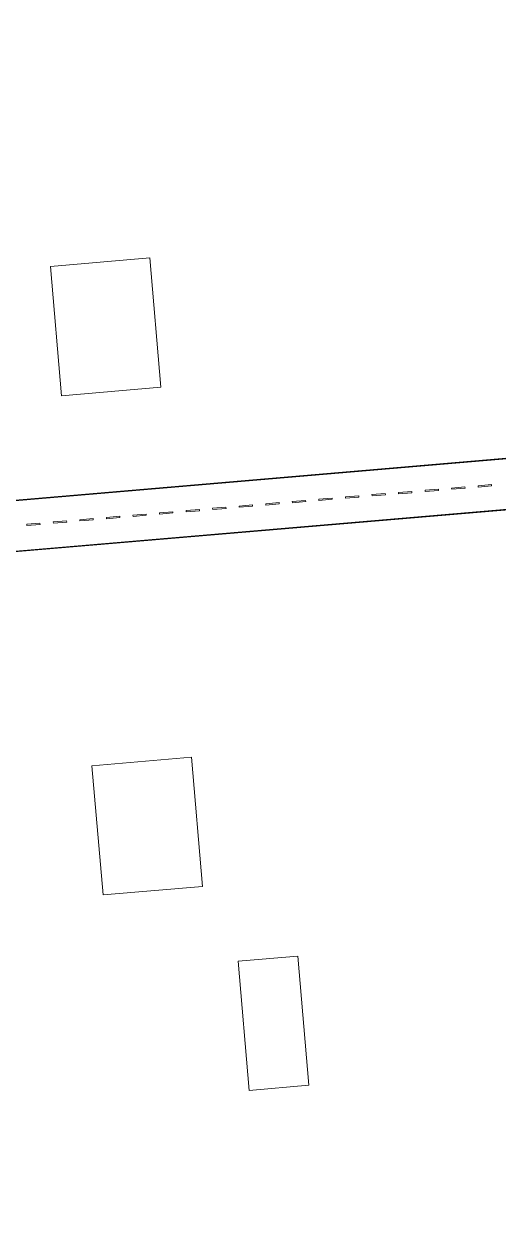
# Model space of a CAD drawing. Header units: millimetres. Extents: x -293269 to 249652, y -282216 to 177033.
# Drawn here: x -104230 to -47282, y -191952 to -48923 of the extents above; entities that cross this region are included whole.
import ezdxf

# ---------------------------------------------------------------- set-up
doc = ezdxf.new("R2010")
doc.units = ezdxf.units.MM
doc.header["$MEASUREMENT"] = 0
doc.layers.add('New_Structural - Bearing', color=7, linetype='Continuous')
doc.layers.add('New_Structural - Bearing_Pen_No__1', color=7, linetype='Continuous', lineweight=13)
doc.layers.add('New_Structural - Bearing_Pen_No__101', color=252, linetype='Continuous', lineweight=13)
doc.layers.add('New_Structural - Bearing_Pen_No__150', color=7, linetype='Continuous', lineweight=25, true_color=0x5b5b00)
doc.layers.add('New_Structural - Bearing_Pen_No__184', color=7, linetype='Continuous', lineweight=0, true_color=0xe8e8e8)

# ---------------------------------------------------------------- blocks, each defined once
blk = doc.blocks.new('Slab_399', base_point=(-83458, 93195))
at = {"layer": 'New_Structural - Bearing_Pen_No__150', "color": 58, "linetype": 'Continuous', "lineweight": 25, "true_color": 0x5b5b00, "flags": 128}
blk.add_lwpolyline([(-277759, -120869), (-19722, -98794), (-24279, -45262)], dxfattribs=at)
blk = doc.blocks.new('Slab_675', base_point=(-99703, -93577))
at = {"layer": 'New_Structural - Bearing_Pen_No__184', "color": 254, "linetype": 'Continuous', "lineweight": 0, "true_color": 0xe8e8e8, "flags": 128}
blk.add_lwpolyline([(-99703, -93577), (-87768, -92551), (-89101, -77036), (-101037, -78061)], close=True, dxfattribs=at)
blk = doc.blocks.new('Slab_676', base_point=(-94722, -153507))
at = {"layer": 'New_Structural - Bearing_Pen_No__184', "color": 254, "linetype": 'Continuous', "lineweight": 0, "true_color": 0xe8e8e8, "flags": 128}
blk.add_lwpolyline([(-94722, -153507), (-82786, -152482), (-84120, -136966), (-96055, -137991)], close=True, dxfattribs=at)
blk = doc.blocks.new('Slab_678', base_point=(-77167, -176970))
at = {"layer": 'New_Structural - Bearing_Pen_No__184', "color": 254, "linetype": 'Continuous', "lineweight": 0, "true_color": 0xe8e8e8, "flags": 128}
blk.add_lwpolyline([(-77167, -176970), (-70006, -176355), (-71339, -160839), (-78501, -161455)], close=True, dxfattribs=at)
blk = doc.blocks.new('Slab_843', base_point=(-173255, -111975))
at = {"layer": 'New_Structural - Bearing_Pen_No__101', "color": 252, "linetype": 'Continuous', "lineweight": 13, "flags": 128}
for points in [[(-172736, -118014), (9124, -102449, -0.1278542), (11452, -102986, 0.0811176), (13030, -104315, -0.128604), (13957, -106532), (14297, -110619), (9214, -111041), (11842, -141037), (12992, -154422), (29019, -153045), (27869, -139660), (27863, -139660), (25365, -109659), (20273, -110082), (19924, -105883, -0.1228894), (20477, -103677, 0.5103002), (19629, -93347, -0.1239853), (18689, -91024), (18338, -86812), (23421, -86389), (16093, 1761)], [(0, 0), (7293, -87730), (12359, -87308), (12709, -91521), (12709, -91524, -0.1314367), (12156, -93951, 0.0813303), (10820, -95530, -0.1311105), (8524, -96478), (-173255, -111975)]]:
    blk.add_lwpolyline(points, format="xyb", dxfattribs=at)
blk = doc.blocks.new('Slab_844', base_point=(-59232, -105351))
at = {"layer": 'New_Structural - Bearing_Pen_No__1', "color": 7, "linetype": 'Continuous', "lineweight": 13, "flags": 128}
blk.add_lwpolyline([(-59232, -105351), (-57637, -105215), (-57650, -105065), (-59244, -105202)], close=True, dxfattribs=at)
blk = doc.blocks.new('Slab_845', base_point=(-56043, -105078))
at = {"layer": 'New_Structural - Bearing_Pen_No__1', "color": 7, "linetype": 'Continuous', "lineweight": 13, "flags": 128}
blk.add_lwpolyline([(-56043, -105078), (-54449, -104941), (-54462, -104792), (-56056, -104928)], close=True, dxfattribs=at)
blk = doc.blocks.new('Slab_846', base_point=(-52855, -104804))
at = {"layer": 'New_Structural - Bearing_Pen_No__1', "color": 7, "linetype": 'Continuous', "lineweight": 13, "flags": 128}
blk.add_lwpolyline([(-52855, -104804), (-51261, -104667), (-51274, -104518), (-52868, -104655)], close=True, dxfattribs=at)
blk = doc.blocks.new('Slab_847', base_point=(-49667, -104531))
at = {"layer": 'New_Structural - Bearing_Pen_No__1', "color": 7, "linetype": 'Continuous', "lineweight": 13, "flags": 128}
blk.add_lwpolyline([(-49667, -104531), (-48073, -104394), (-48085, -104244), (-49680, -104381)], close=True, dxfattribs=at)
blk = doc.blocks.new('Slab_849', base_point=(-75175, -106692))
at = {"layer": 'New_Structural - Bearing_Pen_No__1', "color": 7, "linetype": 'Continuous', "lineweight": 13, "flags": 128}
blk.add_lwpolyline([(-75175, -106692), (-73581, -106555), (-73594, -106405), (-75188, -106542)], close=True, dxfattribs=at)
blk = doc.blocks.new('Slab_850', base_point=(-71987, -106418))
at = {"layer": 'New_Structural - Bearing_Pen_No__1', "color": 7, "linetype": 'Continuous', "lineweight": 13, "flags": 128}
blk.add_lwpolyline([(-71987, -106418), (-70393, -106281), (-70406, -106132), (-72000, -106268)], close=True, dxfattribs=at)
blk = doc.blocks.new('Slab_851', base_point=(-68799, -106144))
at = {"layer": 'New_Structural - Bearing_Pen_No__1', "color": 7, "linetype": 'Continuous', "lineweight": 13, "flags": 128}
blk.add_lwpolyline([(-68799, -106144), (-67205, -106007), (-67218, -105858), (-68812, -105995)], close=True, dxfattribs=at)
blk = doc.blocks.new('Slab_852', base_point=(-65611, -105871))
at = {"layer": 'New_Structural - Bearing_Pen_No__1', "color": 7, "linetype": 'Continuous', "lineweight": 13, "flags": 128}
blk.add_lwpolyline([(-65611, -105871), (-64016, -105734), (-64029, -105584), (-65623, -105721)], close=True, dxfattribs=at)
blk = doc.blocks.new('Slab_853', base_point=(-62422, -105597))
at = {"layer": 'New_Structural - Bearing_Pen_No__1', "color": 7, "linetype": 'Continuous', "lineweight": 13, "flags": 128}
blk.add_lwpolyline([(-62422, -105597), (-60828, -105460), (-60841, -105311), (-62435, -105448)], close=True, dxfattribs=at)
blk = doc.blocks.new('Slab_854', base_point=(-91117, -108060))
at = {"layer": 'New_Structural - Bearing_Pen_No__1', "color": 7, "linetype": 'Continuous', "lineweight": 13, "flags": 128}
blk.add_lwpolyline([(-91117, -108060), (-89523, -107923), (-89535, -107773), (-91130, -107910)], close=True, dxfattribs=at)
blk = doc.blocks.new('Slab_855', base_point=(-87928, -107786))
at = {"layer": 'New_Structural - Bearing_Pen_No__1', "color": 7, "linetype": 'Continuous', "lineweight": 13, "flags": 128}
blk.add_lwpolyline([(-87928, -107786), (-86334, -107649), (-86347, -107500), (-87941, -107637)], close=True, dxfattribs=at)
blk = doc.blocks.new('Slab_856', base_point=(-84740, -107512))
at = {"layer": 'New_Structural - Bearing_Pen_No__1', "color": 7, "linetype": 'Continuous', "lineweight": 13, "flags": 128}
blk.add_lwpolyline([(-84740, -107512), (-83146, -107376), (-83159, -107226), (-84753, -107363)], close=True, dxfattribs=at)
blk = doc.blocks.new('Slab_857', base_point=(-81552, -107239))
at = {"layer": 'New_Structural - Bearing_Pen_No__1', "color": 7, "linetype": 'Continuous', "lineweight": 13, "flags": 128}
blk.add_lwpolyline([(-81552, -107239), (-79958, -107102), (-79971, -106953), (-81565, -107089)], close=True, dxfattribs=at)
blk = doc.blocks.new('Slab_858', base_point=(-78364, -106965))
at = {"layer": 'New_Structural - Bearing_Pen_No__1', "color": 7, "linetype": 'Continuous', "lineweight": 13, "flags": 128}
blk.add_lwpolyline([(-78364, -106965), (-76770, -106828), (-76782, -106679), (-78376, -106816)], close=True, dxfattribs=at)
blk = doc.blocks.new('Slab_860', base_point=(-103870, -109154))
at = {"layer": 'New_Structural - Bearing_Pen_No__1', "color": 7, "linetype": 'Continuous', "lineweight": 13, "flags": 128}
blk.add_lwpolyline([(-103870, -109154), (-102276, -109018), (-102289, -108868), (-103883, -109005)], close=True, dxfattribs=at)
blk = doc.blocks.new('Slab_861', base_point=(-100682, -108881))
at = {"layer": 'New_Structural - Bearing_Pen_No__1', "color": 7, "linetype": 'Continuous', "lineweight": 13, "flags": 128}
blk.add_lwpolyline([(-100682, -108881), (-99087, -108744), (-99100, -108595), (-100694, -108731)], close=True, dxfattribs=at)
blk = doc.blocks.new('Slab_862', base_point=(-97493, -108607))
at = {"layer": 'New_Structural - Bearing_Pen_No__1', "color": 7, "linetype": 'Continuous', "lineweight": 13, "flags": 128}
blk.add_lwpolyline([(-97493, -108607), (-95899, -108470), (-95912, -108321), (-97506, -108458)], close=True, dxfattribs=at)
blk = doc.blocks.new('Slab_863', base_point=(-94305, -108334))
at = {"layer": 'New_Structural - Bearing_Pen_No__1', "color": 7, "linetype": 'Continuous', "lineweight": 13, "flags": 128}
blk.add_lwpolyline([(-94305, -108334), (-92711, -108197), (-92724, -108047), (-94318, -108184)], close=True, dxfattribs=at)
blk = doc.blocks.new('Slab_887', base_point=(-172731, -118055))
at = {"layer": 'New_Structural - Bearing_Pen_No__150', "color": 58, "linetype": 'Continuous', "lineweight": 25, "true_color": 0x5b5b00, "flags": 128}
blk.add_lwpolyline([(16093, 1761), (25365, -109659), (29019, -153045), (31644, -187506), (31675, -187854), (32096, -192588), (34968, -224851), (-8121, -235054), (-14448, -160744), (-14340, -160735), (-17517, -124689), (-19195, -104984), (-172731, -118055)], dxfattribs=at)

msp = doc.modelspace()

# ---------------------------------------------------------------- block references
at = {"layer": 'New_Structural - Bearing', "color": 252, "linetype": 'Continuous', "lineweight": 13}
msp.add_blockref('Slab_843', (-173254.8, -111975.2), dxfattribs=at)
at = {"layer": 'New_Structural - Bearing', "color": 58, "linetype": 'Continuous', "lineweight": 25, "true_color": 0x5b5b00}
for name, p in [('Slab_887', (-172731.4, -118054.8)), ('Slab_399', (-83458, 93195.5))]:
    msp.add_blockref(name, p, dxfattribs=at)
at = {"layer": 'New_Structural - Bearing', "color": 254, "linetype": 'Continuous', "lineweight": 0, "true_color": 0xe8e8e8}
for name, p in [('Slab_675', (-99703.1, -93577.1)), ('Slab_676', (-94721.6, -153507.3)), ('Slab_678', (-77167.3, -176970.5))]:
    msp.add_blockref(name, p, dxfattribs=at)
at = {"layer": 'New_Structural - Bearing', "color": 7, "linetype": 'Continuous', "lineweight": 13}
for name, p in [('Slab_847', (-49666.7, -104530.5)), ('Slab_852', (-65610.5, -105870.6)), ('Slab_853', (-62422.3, -105597)), ('Slab_844', (-59231.6, -105351.4)), ('Slab_845', (-56043.3, -105077.8)), ('Slab_846', (-52855, -104804.2)), ('Slab_856', (-84740.2, -107512.4)), ('Slab_857', (-81551.9, -107238.8)), ('Slab_858', (-78363.7, -106965.2)), ('Slab_849', (-75175.4, -106691.5)), ('Slab_850', (-71987.1, -106417.9)), ('Slab_851', (-68798.8, -106144.3)), ('Slab_861', (-100681.6, -108880.8)), ('Slab_862', (-97493.3, -108607.2)), ('Slab_863', (-94305, -108333.5)), ('Slab_854', (-91116.8, -108059.7)), ('Slab_855', (-87928.5, -107786.1)), ('Slab_860', (-103869.9, -109154.4))]:
    msp.add_blockref(name, p, dxfattribs=at)

doc.saveas('drawing.dxf')
